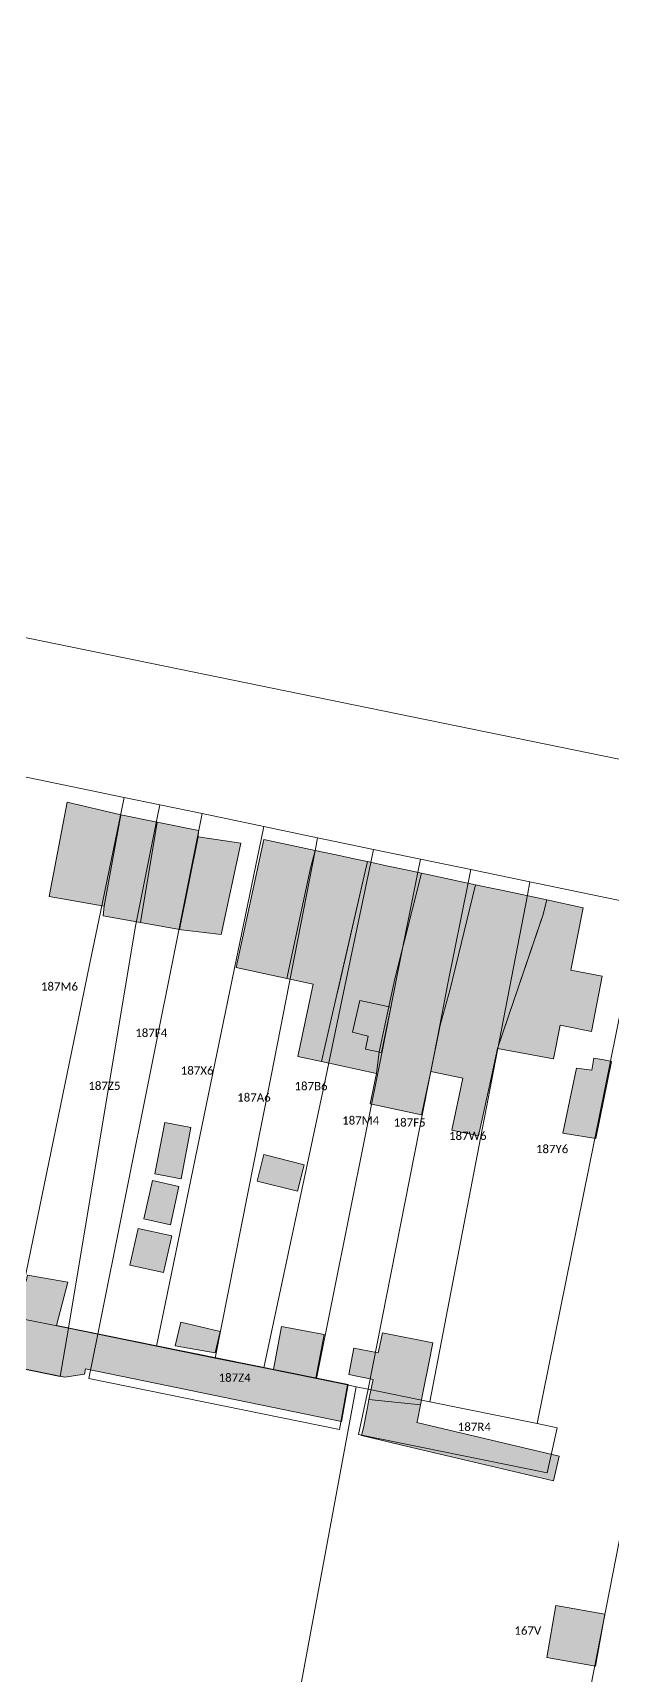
# Model space of a CAD drawing. Header units: metres. Extents: x 113120 to 240396, y 120329 to 242116.
# Drawn here: x 120118.5 to 120174.7, y 121578.2 to 121737.4 of the extents above; entities that cross this region are included whole.
import ezdxf

# ---------------------------------------------------------------- set-up
doc = ezdxf.new("R2010")
doc.units = ezdxf.units.M
doc.header["$LTSCALE"] = 3
for name, color, linetype, lineweight in [('Bpn_CaPa', 78, 'Continuous', 0), ('Bpn_ReBu', 4, 'Continuous', 0), ('Bpt_CaNu', 7, 'Continuous', 0), ('Hachure bâtiment', 11, 'Continuous', 0)]:
    doc.layers.add(name, color=color, linetype=linetype, lineweight=lineweight)
doc.styles.add('Legend', font='')
doc.styles.get('Legend').set_extended_font_data('Calibri')

msp = doc.modelspace()

# ---------------------------------------------------------------- hatches: boundary and pattern name
at = {"layer": 'Hachure bâtiment'}
h = msp.add_hatch(color=256, dxfattribs=at)
h.dxf.hatch_style = 1
h.paths.add_polyline_path([(120127.07, 121661.64), (120125.45, 121652.77), (120120.14, 121653.71), (120121.86, 121662.85)])
h = msp.add_hatch(color=256, dxfattribs=at)
h.dxf.hatch_style = 1
h.paths.add_polyline_path([(120130.59, 121660.91), (120128.97, 121651.19), (120125.35, 121651.84), (120125.45, 121652.77), (120127.07, 121661.64)])
h = msp.add_hatch(color=256, dxfattribs=at)
h.dxf.hatch_style = 1
h.paths.add_polyline_path([(120134.61, 121660.1), (120134.57, 121659.48), (120132.77, 121650.51), (120132.59, 121650.54), (120128.97, 121651.19), (120130.59, 121660.91)])
h = msp.add_hatch(color=256, dxfattribs=at)
h.dxf.hatch_style = 1
h.paths.add_polyline_path([(120138.7, 121658.87), (120136.81, 121650.02), (120132.96, 121650.49), (120132.77, 121650.51), (120134.57, 121659.48)])
h = msp.add_hatch(color=256, dxfattribs=at)
h.dxf.hatch_style = 1
h.paths.add_polyline_path([(120145.92, 121658.17), (120145.47, 121656.45), (120143.19, 121645.76), (120138.27, 121646.81), (120140.93, 121659.24)])
h = msp.add_hatch(color=256, dxfattribs=at)
h.dxf.hatch_style = 1
h.paths.add_polyline_path([(120153.25, 121642.97), (120152.35, 121638.57), (120150.79, 121638.92), (120151.07, 121640.17), (120149.54, 121640.55), (120150.25, 121643.63)], flags=16)
h.paths.add_polyline_path([(120146.53, 121637.7), (120144.23, 121638.19), (120145.73, 121645.21), (120143.19, 121645.76), (120145.47, 121656.45), (120145.92, 121658.17), (120148.4, 121657.64), (120149.7, 121657.36), (120150.98, 121657.09), (120150.68, 121655.71), (120148.14, 121644.7), (120147.96, 121643.92)])
h = msp.add_hatch(color=256, dxfattribs=at)
h.dxf.hatch_style = 1
h.paths.add_polyline_path([(120153.25, 121642.97), (120152.35, 121638.57), (120150.79, 121638.92), (120151.07, 121640.17), (120149.54, 121640.55), (120150.25, 121643.63)], flags=16)
h.paths.add_polyline_path([(120150.98, 121657.09), (120152.98, 121656.66), (120153.5, 121656.55), (120155.21, 121656.19), (120156.24, 121655.97), (120153.66, 121645.74), (120152.12, 121638.66), (120151.87, 121636.56), (120146.53, 121637.7), (120147.96, 121643.92), (120150.68, 121655.71)])
h = msp.add_hatch(color=256, dxfattribs=at)
h.dxf.hatch_style = 1
h.paths.add_polyline_path([(120156.24, 121655.97), (120161.47, 121654.85), (120159.02, 121644.72), (120158.05, 121641.24), (120157.14, 121636.75), (120156.24, 121632.53), (120151.24, 121633.6), (120151.87, 121636.56), (120152.12, 121638.66), (120153.66, 121645.74)])
h.paths.add_polyline_path([(120153.25, 121642.97), (120152.35, 121638.57), (120150.79, 121638.92), (120151.07, 121640.17), (120149.54, 121640.55), (120150.25, 121643.63)], flags=16)
h = msp.add_hatch(color=256, dxfattribs=at)
h.dxf.hatch_style = 1
h.paths.add_polyline_path([(120167.77, 121651.21), (120163.59, 121638.98), (120162.85, 121635.53), (120161.77, 121630.49), (120159.17, 121631.04), (120160.25, 121636.08), (120157.14, 121636.75), (120158.05, 121641.24), (120159.02, 121644.72), (120161.47, 121654.85), (120162.86, 121654.55), (120164.15, 121654.28), (120168.4, 121653.37), (120167.99, 121651.86)])
h = msp.add_hatch(color=256, dxfattribs=at)
h.dxf.hatch_style = 1
h.paths.add_polyline_path([(120166.47, 121647.4), (120167.99, 121651.86), (120168.4, 121653.37), (120171.9, 121652.62), (120170.72, 121646.57), (120173.76, 121645.98), (120172.72, 121640.63), (120169.67, 121641.23), (120169.03, 121637.96), (120163.59, 121638.98), (120164.69, 121642.2)])
h = msp.add_hatch(color=256, dxfattribs=at)
h.dxf.hatch_style = 1
h.paths.add_polyline_path([(120173.9, 121637.88), (120174.65, 121637.7), (120173.14, 121630.25), (120169.94, 121630.75), (120171.25, 121637.05), (120172.75, 121636.88), (120172.94, 121638.05)])
h = msp.add_hatch(color=256, dxfattribs=at)
h.dxf.hatch_style = 1
h.paths.add_polyline_path([(120133.87, 121631.32), (120132.92, 121626.33), (120130.39, 121626.83), (120131.34, 121631.8)])
h = msp.add_hatch(color=256, dxfattribs=at)
h.dxf.hatch_style = 1
h.paths.add_polyline_path([(120144.85, 121627.7), (120144.22, 121625.15), (120140.3, 121626.12), (120140.94, 121628.68)])
h = msp.add_hatch(color=256, dxfattribs=at)
h.dxf.hatch_style = 1
h.paths.add_polyline_path([(120132.7, 121625.6), (120131.9, 121621.88), (120129.32, 121622.45), (120130.14, 121626.17)])
h = msp.add_hatch(color=256, dxfattribs=at)
h.dxf.hatch_style = 1
h.paths.add_polyline_path([(120132.02, 121620.8), (120131.2, 121617.25), (120127.95, 121617.97), (120128.75, 121621.52)])
h = msp.add_hatch(color=256, dxfattribs=at)
h.dxf.hatch_style = 1
h.paths.add_polyline_path([(120112.54, 121619.35), (120112.05, 121617.57), (120117.9, 121616.4), (120118.02, 121617), (120121.95, 121616.32), (120120.85, 121612.12), (120130.42, 121610.17), (120149.12, 121606.38), (120148.47, 121602.8), (120123.65, 121607.92), (120123.55, 121607.4), (120121.65, 121607.12), (120108.3, 121609.83), (120109.19, 121614.95), (120110.22, 121619.92)])
h = msp.add_hatch(color=256, dxfattribs=at)
h.dxf.hatch_style = 1
h.paths.add_polyline_path([(120136.7, 121611.55), (120136.24, 121609.47), (120132.35, 121610.15), (120132.9, 121612.43)], flags=17)
h = msp.add_hatch(color=256, dxfattribs=at)
h.dxf.hatch_style = 1
h.paths.add_polyline_path([(120146, 121607.02), (120141.87, 121607.85), (120142.66, 121612.02), (120146.79, 121611.25)], flags=17)
h = msp.add_hatch(color=256, dxfattribs=at)
h.dxf.hatch_style = 1
h.paths.add_polyline_path([(120152.04, 121609.45), (120152.16, 121610.05), (120152.19, 121610.19), (120152.44, 121611.42), (120157.33, 121610.45), (120156.93, 121608.47), (120156.42, 121605.9), (120156.12, 121604.41), (120151.14, 121604.93), (120151.53, 121606.88), (120149.17, 121607.35), (120149.68, 121609.92), (120151.04, 121609.65)])
h = msp.add_hatch(color=256, dxfattribs=at)
h.dxf.hatch_style = 1
h.paths.add_polyline_path([(120155.3, 121600.29), (120150.42, 121601.44), (120150.6, 121602.21), (120150.93, 121603.85), (120150.99, 121604.15), (120151.14, 121604.93), (120156.12, 121604.41), (120155.83, 121602.93), (120155.79, 121602.71), (120157.14, 121602.39), (120169.59, 121599.45), (120169.02, 121597.05), (120163, 121598.47)])
h = msp.add_hatch(color=256, dxfattribs=at)
h.dxf.hatch_style = 1
h.paths.add_polyline_path([(120168.37, 121579.92), (120169.25, 121584.96), (120174, 121584.13), (120173.12, 121579.08)])

# ---------------------------------------------------------------- linework, layer by layer
at = {"layer": 'Bpn_CaPa'}
for points in [[(120231.19, 121655.63), (120151.07, 121671.99), (120073.58, 121687.88), (120074.06, 121690.36), (120056.8, 121709.79), (120053.85, 121712.93), (120047.31, 121720.04), (120044.66, 121717.89), (120036.76, 121731.11), (120017.76, 121735.37), (120017.76, 121735.37), (120018.28, 121754.1)], [(120108.24, 121609.81), (120121.2, 121607.18), (120122.01, 121611.86), (120124.84, 121611.28), (120123.96, 121606.97), (120148.27, 121602.02), (120149.05, 121606.35), (120149.91, 121606.18), (120143.37, 121570.94)]]:
    msp.add_lwpolyline(points, dxfattribs=at)
for points in [[(120112.22, 121619.56), (120115.57, 121637.38), (120112.03, 121638.12), (120114.99, 121653.47), (120115.72, 121657.27), (120117.05, 121664.14), (120117.29, 121665.42), (120127.39, 121663.32), (120127.13, 121662.04), (120124.93, 121651.4), (120124.08, 121647.24), (120123.3, 121643.46), (120123.2, 121642.98), (120117, 121612.87), (120111.27, 121614.04), (120112.22, 121619.56)], [(120122.01, 121611.86), (120117, 121612.87), (120123.2, 121642.98), (120123.3, 121643.46), (120124.08, 121647.24), (120124.93, 121651.4), (120127.13, 121662.04), (120127.39, 121663.32), (120130.86, 121662.6), (120130.6, 121661.32), (120128.47, 121650.66), (120122.01, 121611.86)], [(120124.84, 121611.28), (120122.01, 121611.86), (120128.47, 121650.66), (120130.6, 121661.32), (120130.86, 121662.6), (120134.96, 121661.74), (120134.7, 121660.46), (120132.56, 121649.81), (120124.84, 121611.28)], [(120124.84, 121611.28), (120132.56, 121649.81), (120134.7, 121660.46), (120134.96, 121661.74), (120140.94, 121660.5), (120140.68, 121659.22), (120138.07, 121646.6), (120130.55, 121610.12), (120124.84, 121611.28)], [(120136.24, 121608.96), (120130.55, 121610.12), (120138.07, 121646.6), (120140.68, 121659.22), (120140.94, 121660.5), (120146.16, 121659.41), (120145.91, 121658.13), (120141.68, 121636.48), (120140.66, 121631.3), (120136.24, 121608.96)], [(120136.24, 121608.96), (120140.66, 121631.3), (120141.68, 121636.48), (120145.91, 121658.13), (120146.16, 121659.41), (120151.59, 121658.28), (120151.32, 121657.01), (120148.67, 121644.41), (120146.8, 121635.42), (120140.94, 121608), (120136.24, 121608.96)], [(120156.14, 121657.33), (120155.88, 121656.06), (120153.92, 121646.24), (120152.37, 121638.53), (120146.05, 121606.97), (120140.94, 121608), (120146.8, 121635.42), (120148.67, 121644.41), (120151.32, 121657.01), (120151.59, 121658.28), (120156.14, 121657.33)], [(120149.91, 121606.18), (120149.05, 121606.35), (120146.05, 121606.97), (120152.37, 121638.53), (120153.92, 121646.24), (120155.88, 121656.06), (120156.14, 121657.33), (120161, 121656.32), (120160.75, 121655.04), (120158.8, 121645.26), (120157.77, 121640.05), (120151.06, 121605.94), (120149.91, 121606.18)], [(120157.04, 121604.73), (120151.06, 121605.94), (120157.77, 121640.05), (120158.8, 121645.26), (120160.75, 121655.04), (120161, 121656.32), (120166.75, 121655.13), (120166.5, 121653.85), (120163.6, 121638.8), (120161.96, 121630.27), (120157.04, 121604.73)], [(120157.04, 121604.73), (120161.96, 121630.27), (120163.6, 121638.8), (120166.5, 121653.85), (120166.75, 121655.13), (120177.62, 121652.86), (120177.36, 121651.59), (120176.24, 121646.06), (120174.56, 121637.74), (120173.04, 121630.24), (120167.45, 121602.61), (120157.04, 121604.73)], [(120149.91, 121606.18), (120151.06, 121605.94), (120150.11, 121601.55), (120168.43, 121597.82), (120169.39, 121602.21), (120167.45, 121602.61), (120173.04, 121630.24), (120174.56, 121637.74), (120176.24, 121646.06), (120177.36, 121651.59), (120177.62, 121652.86), (120187.12, 121650.89), (120185.82, 121644.29), (120183.33, 121631.59), (120170.19, 121564.62), (120143.37, 121570.94), (120149.91, 121606.18)], [(120174.01, 121526.4), (120165.67, 121540.08), (120170.19, 121564.62), (120183.33, 121631.59), (120185.82, 121644.29), (120187.12, 121650.89), (120192.84, 121649.71), (120192.48, 121648.1), (120198.27, 121646.86), (120194.5, 121628.39), (120193.21, 121621.92), (120191.99, 121615.79), (120174.01, 121526.4)], [(120122.01, 121611.86), (120121.2, 121607.18), (120108.24, 121609.81), (120109.04, 121614.49), (120110, 121620.01), (120112.22, 121619.56), (120111.27, 121614.04), (120117, 121612.87), (120122.01, 121611.86)], [(120124.84, 121611.28), (120130.55, 121610.12), (120136.24, 121608.96), (120140.94, 121608), (120146.05, 121606.97), (120149.05, 121606.35), (120148.27, 121602.02), (120123.96, 121606.97), (120124.84, 121611.28)], [(120157.04, 121604.73), (120167.45, 121602.61), (120169.39, 121602.21), (120168.43, 121597.82), (120150.11, 121601.55), (120151.06, 121605.94), (120157.04, 121604.73)]]:
    msp.add_lwpolyline(points, close=True, dxfattribs=at)
at = {"layer": 'Bpn_ReBu'}
for points in [[(120127.07, 121661.64), (120125.45, 121652.77), (120120.14, 121653.71), (120121.86, 121662.85), (120127.07, 121661.64)], [(120130.59, 121660.91), (120128.97, 121651.19), (120125.35, 121651.84), (120125.45, 121652.77), (120127.07, 121661.64), (120130.59, 121660.91)], [(120134.61, 121660.1), (120134.57, 121659.48), (120132.77, 121650.51), (120132.59, 121650.54), (120128.97, 121651.19), (120130.59, 121660.91), (120134.61, 121660.1)], [(120138.7, 121658.87), (120136.81, 121650.02), (120132.96, 121650.49), (120132.77, 121650.51), (120134.57, 121659.48), (120138.7, 121658.87)], [(120145.92, 121658.17), (120145.47, 121656.45), (120143.19, 121645.76), (120138.27, 121646.81), (120140.93, 121659.24), (120145.92, 121658.17)], [(120146.53, 121637.7), (120144.23, 121638.19), (120145.73, 121645.21), (120143.19, 121645.76), (120145.47, 121656.45), (120145.92, 121658.17), (120148.4, 121657.64), (120149.7, 121657.36), (120150.98, 121657.09), (120150.68, 121655.71), (120148.14, 121644.7), (120147.96, 121643.92), (120146.53, 121637.7)], [(120150.98, 121657.09), (120152.98, 121656.66), (120153.5, 121656.55), (120155.21, 121656.19), (120156.24, 121655.97), (120153.66, 121645.74), (120152.12, 121638.66), (120151.87, 121636.56), (120146.53, 121637.7), (120147.96, 121643.92), (120150.68, 121655.71), (120150.98, 121657.09)], [(120156.24, 121655.97), (120161.47, 121654.85), (120159.02, 121644.72), (120158.05, 121641.24), (120157.14, 121636.75), (120156.24, 121632.53), (120151.24, 121633.6), (120151.87, 121636.56), (120152.12, 121638.66), (120153.66, 121645.74), (120156.24, 121655.97)], [(120167.77, 121651.21), (120163.59, 121638.98), (120162.85, 121635.53), (120161.77, 121630.49), (120159.17, 121631.04), (120160.25, 121636.08), (120157.14, 121636.75), (120158.05, 121641.24), (120159.02, 121644.72), (120161.47, 121654.85), (120162.86, 121654.55), (120164.15, 121654.28), (120168.4, 121653.37), (120167.99, 121651.86), (120167.77, 121651.21)], [(120166.47, 121647.4), (120167.99, 121651.86), (120168.4, 121653.37), (120171.9, 121652.62), (120170.72, 121646.57), (120173.76, 121645.98), (120172.72, 121640.63), (120169.67, 121641.23), (120169.03, 121637.96), (120163.59, 121638.98), (120164.69, 121642.2), (120166.47, 121647.4)], [(120153.25, 121642.97), (120152.35, 121638.57), (120150.79, 121638.92), (120151.07, 121640.17), (120149.54, 121640.55), (120150.25, 121643.63), (120153.25, 121642.97)], [(120173.9, 121637.88), (120174.65, 121637.7), (120173.14, 121630.25), (120169.94, 121630.75), (120171.25, 121637.05), (120172.75, 121636.88), (120172.94, 121638.05), (120173.9, 121637.88)], [(120133.87, 121631.32), (120132.92, 121626.33), (120130.39, 121626.83), (120131.34, 121631.8), (120133.87, 121631.32)], [(120144.85, 121627.7), (120144.22, 121625.15), (120140.3, 121626.12), (120140.94, 121628.68), (120144.85, 121627.7)], [(120132.7, 121625.6), (120131.9, 121621.88), (120129.32, 121622.45), (120130.14, 121626.17), (120132.7, 121625.6)], [(120132.02, 121620.8), (120131.2, 121617.25), (120127.95, 121617.97), (120128.75, 121621.52), (120132.02, 121620.8)], [(120112.54, 121619.35), (120112.05, 121617.57), (120117.9, 121616.4), (120118.02, 121617), (120121.95, 121616.32), (120120.85, 121612.12), (120130.42, 121610.17), (120149.12, 121606.38), (120148.47, 121602.8), (120123.65, 121607.92), (120123.55, 121607.4), (120121.65, 121607.12), (120108.3, 121609.83), (120109.19, 121614.95), (120110.22, 121619.92), (120112.54, 121619.35)], [(120136.7, 121611.55), (120136.24, 121609.47), (120132.35, 121610.15), (120132.9, 121612.43), (120136.7, 121611.55)], [(120146, 121607.02), (120141.87, 121607.85), (120142.66, 121612.02), (120146.79, 121611.25), (120146, 121607.02)], [(120152.04, 121609.45), (120152.16, 121610.05), (120152.19, 121610.19), (120152.44, 121611.42), (120157.33, 121610.45), (120156.93, 121608.47), (120156.42, 121605.9), (120156.12, 121604.41), (120151.14, 121604.93), (120151.53, 121606.88), (120149.17, 121607.35), (120149.68, 121609.92), (120151.04, 121609.65), (120152.04, 121609.45)], [(120155.3, 121600.29), (120150.42, 121601.44), (120150.6, 121602.21), (120150.93, 121603.85), (120150.99, 121604.15), (120151.14, 121604.93), (120156.12, 121604.41), (120155.83, 121602.93), (120155.79, 121602.71), (120157.14, 121602.39), (120169.59, 121599.45), (120169.02, 121597.05), (120163, 121598.47), (120155.3, 121600.29)], [(120168.37, 121579.92), (120169.25, 121584.96), (120174, 121584.13), (120173.12, 121579.08), (120168.37, 121579.92)]]:
    msp.add_lwpolyline(points, close=True, dxfattribs=at)

# ---------------------------------------------------------------- texts
at = {"layer": 'Bpt_CaNu', "char_height": 0.8, "attachment_point": 7, "style": 'Legend'}
for s, insert in [('187M6', (120119.33, 121644.58)), ('187F4', (120128.48, 121640.08)), ('187X6', (120132.89, 121636.43)), ('187Z5', (120123.93, 121634.95)), ('187A6', (120138.36, 121633.82)), ('187B6', (120143.92, 121634.92)), ('187M4', (120148.54, 121631.59)), ('187F5', (120153.53, 121631.39)), ('187W6', (120158.9, 121630.1)), ('187Y6', (120167.33, 121628.82)), ('187Z4', (120136.56, 121606.65)), ('187R4', (120159.75, 121601.88)), ('167V', (120165.24, 121582.13))]:
    msp.add_mtext(s, dxfattribs=dict(at, insert=insert))

doc.saveas('drawing.dxf')
